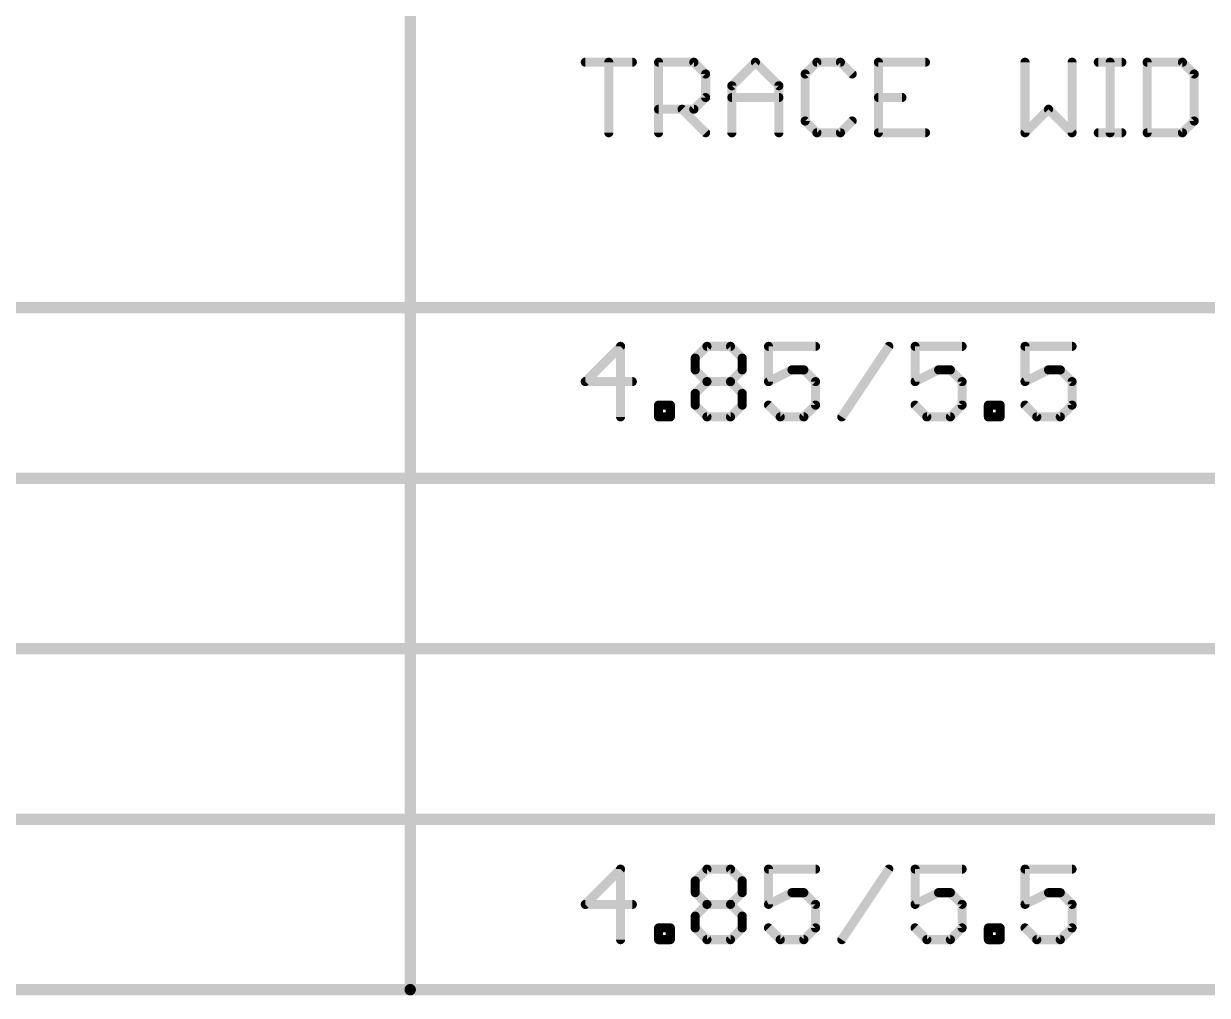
# Model space of a CAD drawing. Extents: x -51 to 158, y -52 to 51.
# Drawn here: x 109.35 to 122.57, y -50.23 to -39.37 of the extents above; entities that cross this region are included whole.
import ezdxf

# ---------------------------------------------------------------- set-up
doc = ezdxf.new("R2010")
doc.units = 0
doc.layers.add('25', color=253, linetype='CONTINUOUS')

msp = doc.modelspace()

# ---------------------------------------------------------------- linework, layer by layer
at = {"layer": '25'}
for points, const_width in [([(113.665, -50.165), (113.665, -33.655)], 0.127), ([(115.6208, -39.8011), (116.1462, -39.8011)], 0.1016), ([(115.8835, -40.5892), (115.8835, -39.8011)], 0.1016), ([(116.4394, -40.5892), (116.4394, -39.8011)], 0.1016), ([(116.4394, -39.8011), (116.8334, -39.8011)], 0.1016), ([(116.8334, -39.8011), (116.9648, -39.9325)], 0.1016), ([(117.258, -40.0638), (117.5206, -39.8011)], 0.1016), ([(117.5206, -39.8011), (117.7833, -40.0638)], 0.1016), ([(118.2079, -39.8011), (118.0765, -39.9325)], 0.1016), ([(118.4706, -39.8011), (118.2079, -39.8011)], 0.1016), ([(118.6019, -39.9325), (118.4706, -39.8011)], 0.1016), ([(119.4205, -39.8011), (118.8951, -39.8011)], 0.1016), ([(118.8951, -39.8011), (118.8951, -40.5892)], 0.1016), ([(120.5323, -39.8011), (120.5323, -40.5892)], 0.1016), ([(121.0577, -40.5892), (121.0577, -39.8011)], 0.1016), ([(121.3508, -39.8011), (121.6135, -39.8011)], 0.1016), ([(121.4822, -40.5892), (121.4822, -39.8011)], 0.1016), ([(121.8966, -39.8011), (121.8966, -40.5892)], 0.1016), ([(122.2906, -39.8011), (121.8966, -39.8011)], 0.1016), ([(122.4219, -39.9325), (122.2906, -39.8011)], 0.1016), ([(116.9648, -39.9325), (116.9648, -40.1952)], 0.1016), ([(118.0765, -39.9325), (118.0765, -40.4579)], 0.1016), ([(122.4219, -40.4579), (122.4219, -39.9325)], 0.1016), ([(117.258, -40.5892), (117.258, -40.0638)], 0.1016), ([(117.7833, -40.0638), (117.7833, -40.5892)], 0.1016), ([(116.9648, -40.1952), (116.8334, -40.3265)], 0.1016), ([(117.258, -40.1952), (117.7833, -40.1952)], 0.1016), ([(118.8951, -40.1952), (119.1578, -40.1952)], 0.1016), ([(116.8334, -40.3265), (116.4394, -40.3265)], 0.1016), ([(116.7021, -40.3265), (116.9648, -40.5892)], 0.1016), ([(120.5323, -40.5892), (120.795, -40.3265)], 0.1016), ([(120.795, -40.3265), (121.0577, -40.5892)], 0.1016), ([(118.0765, -40.4579), (118.2079, -40.5892)], 0.1016), ([(118.4706, -40.5892), (118.6019, -40.4579)], 0.1016), ([(122.2906, -40.5892), (122.4219, -40.4579)], 0.1016), ([(118.2079, -40.5892), (118.4706, -40.5892)], 0.1016), ([(118.8951, -40.5892), (119.4205, -40.5892)], 0.1016), ([(121.3508, -40.5892), (121.6135, -40.5892)], 0.1016), ([(121.8966, -40.5892), (122.2906, -40.5892)], 0.1016), ([(63.5, -42.545), (157.48, -42.545)], 0.127), ([(116.0148, -42.9761), (115.6208, -43.3702)], 0.1016), ([(116.0148, -43.7642), (116.0148, -42.9761)], 0.1016), ([(116.8487, -43.1075), (116.98, -42.9761)], 0.1016), ([(116.98, -42.9761), (117.2427, -42.9761)], 0.1016), ([(117.2427, -42.9761), (117.374, -43.1075)], 0.1016), ([(118.1926, -42.9761), (117.6672, -42.9761)], 0.1016), ([(117.6672, -42.9761), (117.6672, -43.3702)], 0.1016), ([(118.4858, -43.7642), (119.0112, -42.9761)], 0.1016), ([(119.8298, -42.9761), (119.3044, -42.9761)], 0.1016), ([(119.3044, -42.9761), (119.3044, -43.3702)], 0.1016), ([(121.0576, -42.9761), (120.5323, -42.9761)], 0.1016), ([(120.5323, -42.9761), (120.5323, -43.3702)], 0.1016), ([(116.8487, -43.2388), (116.8487, -43.1075)], 0.1016), ([(117.374, -43.1075), (117.374, -43.2388)], 0.1016), ([(116.98, -43.3702), (116.8487, -43.2388)], 0.1016), ([(117.374, -43.2388), (117.2427, -43.3702)], 0.1016), ([(117.6672, -43.3702), (117.9299, -43.2388)], 0.1016), ([(117.9299, -43.2388), (118.0613, -43.2388)], 0.1016), ([(118.0613, -43.2388), (118.1926, -43.3702)], 0.1016), ([(119.3044, -43.3702), (119.5671, -43.2388)], 0.1016), ([(119.5671, -43.2388), (119.6984, -43.2388)], 0.1016), ([(119.6984, -43.2388), (119.8298, -43.3702)], 0.1016), ([(120.5323, -43.3702), (120.795, -43.2388)], 0.1016), ([(120.795, -43.2388), (120.9263, -43.2388)], 0.1016), ([(120.9263, -43.2388), (121.0576, -43.3702)], 0.1016), ([(115.6208, -43.3702), (116.1462, -43.3702)], 0.1016), ([(116.8487, -43.5015), (116.98, -43.3702)], 0.1016), ([(116.98, -43.3702), (117.2427, -43.3702)], 0.1016), ([(117.2427, -43.3702), (117.374, -43.5015)], 0.1016), ([(118.1926, -43.3702), (118.1926, -43.6329)], 0.1016), ([(119.8298, -43.3702), (119.8298, -43.6329)], 0.1016), ([(121.0576, -43.3702), (121.0576, -43.6329)], 0.1016), ([(116.8487, -43.6329), (116.8487, -43.5015)], 0.1016), ([(117.374, -43.5015), (117.374, -43.6329)], 0.1016), ([(116.4394, -43.7642), (116.4394, -43.6329)], 0.1016), ([(116.4394, -43.6329), (116.5707, -43.6329)], 0.1016), ([(116.5707, -43.6329), (116.5707, -43.7642)], 0.1016), ([(116.98, -43.7642), (116.8487, -43.6329)], 0.1016), ([(117.374, -43.6329), (117.2427, -43.7642)], 0.1016), ([(117.7986, -43.7642), (117.6672, -43.6329)], 0.1016), ([(118.1926, -43.6329), (118.0613, -43.7642)], 0.1016), ([(119.4357, -43.7642), (119.3044, -43.6329)], 0.1016), ([(119.8298, -43.6329), (119.6984, -43.7642)], 0.1016), ([(120.123, -43.7642), (120.123, -43.6329)], 0.1016), ([(120.123, -43.6329), (120.2543, -43.6329)], 0.1016), ([(120.2543, -43.6329), (120.2543, -43.7642)], 0.1016), ([(120.6636, -43.7642), (120.5323, -43.6329)], 0.1016), ([(121.0576, -43.6329), (120.9263, -43.7642)], 0.1016), ([(116.5707, -43.7642), (116.4394, -43.7642)], 0.1016), ([(117.2427, -43.7642), (116.98, -43.7642)], 0.1016), ([(118.0613, -43.7642), (117.7986, -43.7642)], 0.1016), ([(119.6984, -43.7642), (119.4357, -43.7642)], 0.1016), ([(120.2543, -43.7642), (120.123, -43.7642)], 0.1016), ([(120.9263, -43.7642), (120.6636, -43.7642)], 0.1016), ([(63.5, -44.45), (157.48, -44.45)], 0.127), ([(63.5, -46.355), (157.48, -46.355)], 0.127), ([(63.5, -48.26), (157.48, -48.26)], 0.127), ([(116.0148, -48.8181), (115.6208, -49.2122)], 0.1016), ([(116.0148, -49.6062), (116.0148, -48.8181)], 0.1016), ([(116.8487, -48.9495), (116.98, -48.8181)], 0.1016), ([(116.98, -48.8181), (117.2427, -48.8181)], 0.1016), ([(117.2427, -48.8181), (117.374, -48.9495)], 0.1016), ([(118.1926, -48.8181), (117.6672, -48.8181)], 0.1016), ([(117.6672, -48.8181), (117.6672, -49.2122)], 0.1016), ([(118.4858, -49.6062), (119.0112, -48.8181)], 0.1016), ([(119.8298, -48.8181), (119.3044, -48.8181)], 0.1016), ([(119.3044, -48.8181), (119.3044, -49.2122)], 0.1016), ([(121.0576, -48.8181), (120.5323, -48.8181)], 0.1016), ([(120.5323, -48.8181), (120.5323, -49.2122)], 0.1016), ([(116.8487, -49.0808), (116.8487, -48.9495)], 0.1016), ([(117.374, -48.9495), (117.374, -49.0808)], 0.1016), ([(116.98, -49.2122), (116.8487, -49.0808)], 0.1016), ([(117.374, -49.0808), (117.2427, -49.2122)], 0.1016), ([(117.6672, -49.2122), (117.9299, -49.0808)], 0.1016), ([(117.9299, -49.0808), (118.0613, -49.0808)], 0.1016), ([(118.0613, -49.0808), (118.1926, -49.2122)], 0.1016), ([(119.3044, -49.2122), (119.5671, -49.0808)], 0.1016), ([(119.5671, -49.0808), (119.6984, -49.0808)], 0.1016), ([(119.6984, -49.0808), (119.8298, -49.2122)], 0.1016), ([(120.5323, -49.2122), (120.795, -49.0808)], 0.1016), ([(120.795, -49.0808), (120.9263, -49.0808)], 0.1016), ([(120.9263, -49.0808), (121.0576, -49.2122)], 0.1016), ([(115.6208, -49.2122), (116.1462, -49.2122)], 0.1016), ([(116.8487, -49.3435), (116.98, -49.2122)], 0.1016), ([(116.98, -49.2122), (117.2427, -49.2122)], 0.1016), ([(117.2427, -49.2122), (117.374, -49.3435)], 0.1016), ([(118.1926, -49.2122), (118.1926, -49.4749)], 0.1016), ([(119.8298, -49.2122), (119.8298, -49.4749)], 0.1016), ([(121.0576, -49.2122), (121.0576, -49.4749)], 0.1016), ([(116.8487, -49.4749), (116.8487, -49.3435)], 0.1016), ([(117.374, -49.3435), (117.374, -49.4749)], 0.1016), ([(116.4394, -49.6062), (116.4394, -49.4749)], 0.1016), ([(116.4394, -49.4749), (116.5707, -49.4749)], 0.1016), ([(116.5707, -49.4749), (116.5707, -49.6062)], 0.1016), ([(116.98, -49.6062), (116.8487, -49.4749)], 0.1016), ([(117.374, -49.4749), (117.2427, -49.6062)], 0.1016), ([(117.7986, -49.6062), (117.6672, -49.4749)], 0.1016), ([(118.1926, -49.4749), (118.0613, -49.6062)], 0.1016), ([(119.4357, -49.6062), (119.3044, -49.4749)], 0.1016), ([(119.8298, -49.4749), (119.6984, -49.6062)], 0.1016), ([(120.123, -49.6062), (120.123, -49.4749)], 0.1016), ([(120.123, -49.4749), (120.2543, -49.4749)], 0.1016), ([(120.2543, -49.4749), (120.2543, -49.6062)], 0.1016), ([(120.6636, -49.6062), (120.5323, -49.4749)], 0.1016), ([(121.0576, -49.4749), (120.9263, -49.6062)], 0.1016), ([(116.5707, -49.6062), (116.4394, -49.6062)], 0.1016), ([(117.2427, -49.6062), (116.98, -49.6062)], 0.1016), ([(118.0613, -49.6062), (117.7986, -49.6062)], 0.1016), ([(119.6984, -49.6062), (119.4357, -49.6062)], 0.1016), ([(120.2543, -49.6062), (120.123, -49.6062)], 0.1016), ([(120.9263, -49.6062), (120.6636, -49.6062)], 0.1016), ([(113.665, -50.165), (91.44, -50.165)], 0.127), ([(135.89, -50.165), (113.665, -50.165)], 0.127)]:
    msp.add_lwpolyline(points, dxfattribs=dict(at, const_width=const_width))
for points, const_width in [([(115.6208, -39.7757, 1), (115.6208, -39.8265)], 0.0508), ([(115.9089, -39.8011, 1), (115.8581, -39.8011)], 0.0508), ([(116.1462, -39.8265, 1), (116.1462, -39.7757)], 0.0508), ([(116.4648, -39.8011, 1), (116.414, -39.8011)], 0.0508), ([(116.4394, -39.7757, 1), (116.4394, -39.8265)], 0.0508), ([(116.8514, -39.7832, 1), (116.8155, -39.8191)], 0.0508), ([(116.8334, -39.8265, 1), (116.8334, -39.7757)], 0.0508), ([(117.5386, -39.7832, 1), (117.5027, -39.8191)], 0.0508), ([(117.5386, -39.8191, 1), (117.5027, -39.7832)], 0.0508), ([(118.2079, -39.7757, 1), (118.2079, -39.8265)], 0.0508), ([(118.2258, -39.8191, 1), (118.1899, -39.7832)], 0.0508), ([(118.4885, -39.7832, 1), (118.4526, -39.8191)], 0.0508), ([(118.4706, -39.8265, 1), (118.4706, -39.7757)], 0.0508), ([(118.8951, -39.7757, 1), (118.8951, -39.8265)], 0.0508), ([(118.9205, -39.8011, 1), (118.8697, -39.8011)], 0.0508), ([(119.4205, -39.8265, 1), (119.4205, -39.7757)], 0.0508), ([(120.5577, -39.8011, 1), (120.5069, -39.8011)], 0.0508), ([(121.0831, -39.8011, 1), (121.0323, -39.8011)], 0.0508), ([(121.3508, -39.7757, 1), (121.3508, -39.8265)], 0.0508), ([(121.5076, -39.8011, 1), (121.4568, -39.8011)], 0.0508), ([(121.6135, -39.8265, 1), (121.6135, -39.7757)], 0.0508), ([(121.922, -39.8011, 1), (121.8712, -39.8011)], 0.0508), ([(121.8966, -39.7757, 1), (121.8966, -39.8265)], 0.0508), ([(122.3086, -39.7832, 1), (122.2726, -39.8191)], 0.0508), ([(122.2906, -39.8265, 1), (122.2906, -39.7757)], 0.0508), ([(116.9902, -39.9325, 1), (116.9394, -39.9325)], 0.0508), ([(116.9468, -39.9504, 1), (116.9827, -39.9145)], 0.0508), ([(118.1019, -39.9325, 1), (118.0511, -39.9325)], 0.0508), ([(118.0586, -39.9145, 1), (118.0945, -39.9504)], 0.0508), ([(118.584, -39.9504, 1), (118.6199, -39.9145)], 0.0508), ([(122.4473, -39.9325, 1), (122.3965, -39.9325)], 0.0508), ([(122.404, -39.9504, 1), (122.4399, -39.9145)], 0.0508), ([(117.2834, -40.0638, 1), (117.2326, -40.0638)], 0.0508), ([(117.24, -40.0459, 1), (117.2759, -40.0818)], 0.0508), ([(117.8087, -40.0638, 1), (117.7579, -40.0638)], 0.0508), ([(117.7654, -40.0818, 1), (117.8013, -40.0459)], 0.0508), ([(116.9394, -40.1952, 1), (116.9902, -40.1952)], 0.0508), ([(116.9827, -40.2131, 1), (116.9468, -40.1772)], 0.0508), ([(117.258, -40.1698, 1), (117.258, -40.2206)], 0.0508), ([(117.7833, -40.2206, 1), (117.7833, -40.1698)], 0.0508), ([(118.8951, -40.1698, 1), (118.8951, -40.2206)], 0.0508), ([(119.1578, -40.2206, 1), (119.1578, -40.1698)], 0.0508), ([(116.4394, -40.3011, 1), (116.4394, -40.3519)], 0.0508), ([(116.72, -40.3085, 1), (116.6841, -40.3445)], 0.0508), ([(116.8155, -40.3085, 1), (116.8514, -40.3445)], 0.0508), ([(116.8334, -40.3519, 1), (116.8334, -40.3011)], 0.0508), ([(120.8129, -40.3085, 1), (120.777, -40.3445)], 0.0508), ([(120.8129, -40.3445, 1), (120.777, -40.3085)], 0.0508), ([(118.0511, -40.4579, 1), (118.1019, -40.4579)], 0.0508), ([(118.0945, -40.4399, 1), (118.0586, -40.4758)], 0.0508), ([(118.6199, -40.4758, 1), (118.584, -40.4399)], 0.0508), ([(122.3965, -40.4579, 1), (122.4473, -40.4579)], 0.0508), ([(122.4399, -40.4758, 1), (122.404, -40.4399)], 0.0508), ([(115.8581, -40.5892, 1), (115.9089, -40.5892)], 0.0508), ([(116.414, -40.5892, 1), (116.4648, -40.5892)], 0.0508), ([(116.9468, -40.6072, 1), (116.9827, -40.5712)], 0.0508), ([(117.2326, -40.5892, 1), (117.2834, -40.5892)], 0.0508), ([(117.7579, -40.5892, 1), (117.8087, -40.5892)], 0.0508), ([(118.2079, -40.5638, 1), (118.2079, -40.6146)], 0.0508), ([(118.1899, -40.6072, 1), (118.2258, -40.5712)], 0.0508), ([(118.4526, -40.5712, 1), (118.4885, -40.6072)], 0.0508), ([(118.4706, -40.6146, 1), (118.4706, -40.5638)], 0.0508), ([(118.8951, -40.5638, 1), (118.8951, -40.6146)], 0.0508), ([(118.8697, -40.5892, 1), (118.9205, -40.5892)], 0.0508), ([(119.4205, -40.6146, 1), (119.4205, -40.5638)], 0.0508), ([(120.5143, -40.5712, 1), (120.5502, -40.6072)], 0.0508), ([(120.5069, -40.5892, 1), (120.5577, -40.5892)], 0.0508), ([(121.0323, -40.5892, 1), (121.0831, -40.5892)], 0.0508), ([(121.0397, -40.6072, 1), (121.0756, -40.5712)], 0.0508), ([(121.3508, -40.5638, 1), (121.3508, -40.6146)], 0.0508), ([(121.4568, -40.5892, 1), (121.5076, -40.5892)], 0.0508), ([(121.6135, -40.6146, 1), (121.6135, -40.5638)], 0.0508), ([(121.8966, -40.5638, 1), (121.8966, -40.6146)], 0.0508), ([(121.8712, -40.5892, 1), (121.922, -40.5892)], 0.0508), ([(122.2726, -40.5712, 1), (122.3086, -40.6072)], 0.0508), ([(122.2906, -40.6146, 1), (122.2906, -40.5638)], 0.0508), ([(116.0402, -42.9761, 1), (115.9894, -42.9761)], 0.0508), ([(116.0328, -42.9941, 1), (115.9969, -42.9582)], 0.0508), ([(116.98, -42.9507, 1), (116.98, -43.0015)], 0.0508), ([(116.998, -42.9941, 1), (116.962, -42.9582)], 0.0508), ([(117.2607, -42.9582, 1), (117.2247, -42.9941)], 0.0508), ([(117.2427, -43.0015, 1), (117.2427, -42.9507)], 0.0508), ([(117.6672, -42.9507, 1), (117.6672, -43.0015)], 0.0508), ([(117.6926, -42.9761, 1), (117.6418, -42.9761)], 0.0508), ([(118.1926, -43.0015, 1), (118.1926, -42.9507)], 0.0508), ([(119.0323, -42.9902, 1), (118.9901, -42.962)], 0.0508), ([(119.3044, -42.9507, 1), (119.3044, -43.0015)], 0.0508), ([(119.3298, -42.9761, 1), (119.279, -42.9761)], 0.0508), ([(119.8298, -43.0015, 1), (119.8298, -42.9507)], 0.0508), ([(120.5323, -42.9507, 1), (120.5323, -43.0015)], 0.0508), ([(120.5577, -42.9761, 1), (120.5069, -42.9761)], 0.0508), ([(121.0576, -43.0015, 1), (121.0576, -42.9507)], 0.0508), ([(116.8741, -43.1075, 1), (116.8233, -43.1075)], 0.0508), ([(116.8307, -43.0895, 1), (116.8666, -43.1254)], 0.0508), ([(117.3994, -43.1075, 1), (117.3486, -43.1075)], 0.0508), ([(117.3561, -43.1254, 1), (117.392, -43.0895)], 0.0508), ([(116.8666, -43.2209, 1), (116.8307, -43.2568)], 0.0508), ([(116.8233, -43.2388, 1), (116.8741, -43.2388)], 0.0508), ([(117.3486, -43.2388, 1), (117.3994, -43.2388)], 0.0508), ([(117.392, -43.2568, 1), (117.3561, -43.2209)], 0.0508), ([(117.9299, -43.2134, 1), (117.9299, -43.2642)], 0.0508), ([(117.9413, -43.2615, 1), (117.9186, -43.2161)], 0.0508), ([(118.0792, -43.2209, 1), (118.0433, -43.2568)], 0.0508), ([(118.0613, -43.2642, 1), (118.0613, -43.2134)], 0.0508), ([(119.5671, -43.2134, 1), (119.5671, -43.2642)], 0.0508), ([(119.5784, -43.2615, 1), (119.5557, -43.2161)], 0.0508), ([(119.7164, -43.2209, 1), (119.6805, -43.2568)], 0.0508), ([(119.6984, -43.2642, 1), (119.6984, -43.2134)], 0.0508), ([(120.795, -43.2134, 1), (120.795, -43.2642)], 0.0508), ([(120.8063, -43.2615, 1), (120.7836, -43.2161)], 0.0508), ([(120.9443, -43.2209, 1), (120.9083, -43.2568)], 0.0508), ([(120.9263, -43.2642, 1), (120.9263, -43.2134)], 0.0508), ([(115.6208, -43.3448, 1), (115.6208, -43.3956)], 0.0508), ([(115.6028, -43.3522, 1), (115.6388, -43.3881)], 0.0508), ([(116.1462, -43.3956, 1), (116.1462, -43.3448)], 0.0508), ([(116.98, -43.3448, 1), (116.98, -43.3956)], 0.0508), ([(116.998, -43.3881, 1), (116.962, -43.3522)], 0.0508), ([(116.962, -43.3881, 1), (116.998, -43.3522)], 0.0508), ([(117.2607, -43.3522, 1), (117.2247, -43.3881)], 0.0508), ([(117.2247, -43.3522, 1), (117.2607, -43.3881)], 0.0508), ([(117.2427, -43.3956, 1), (117.2427, -43.3448)], 0.0508), ([(117.6559, -43.3474, 1), (117.6786, -43.3929)], 0.0508), ([(117.6418, -43.3702, 1), (117.6926, -43.3702)], 0.0508), ([(118.218, -43.3702, 1), (118.1672, -43.3702)], 0.0508), ([(118.1747, -43.3881, 1), (118.2106, -43.3522)], 0.0508), ([(119.293, -43.3474, 1), (119.3158, -43.3929)], 0.0508), ([(119.279, -43.3702, 1), (119.3298, -43.3702)], 0.0508), ([(119.8552, -43.3702, 1), (119.8044, -43.3702)], 0.0508), ([(119.8118, -43.3881, 1), (119.8477, -43.3522)], 0.0508), ([(120.5209, -43.3474, 1), (120.5436, -43.3929)], 0.0508), ([(120.5069, -43.3702, 1), (120.5577, -43.3702)], 0.0508), ([(121.083, -43.3702, 1), (121.0322, -43.3702)], 0.0508), ([(121.0397, -43.3881, 1), (121.0756, -43.3522)], 0.0508), ([(116.8307, -43.4835, 1), (116.8666, -43.5195)], 0.0508), ([(116.8741, -43.5015, 1), (116.8233, -43.5015)], 0.0508), ([(117.3994, -43.5015, 1), (117.3486, -43.5015)], 0.0508), ([(117.3561, -43.5195, 1), (117.392, -43.4835)], 0.0508), ([(116.4648, -43.6329, 1), (116.414, -43.6329)], 0.0508), ([(116.4394, -43.6075, 1), (116.4394, -43.6583)], 0.0508), ([(116.5961, -43.6329, 1), (116.5453, -43.6329)], 0.0508), ([(116.5707, -43.6583, 1), (116.5707, -43.6075)], 0.0508), ([(116.8666, -43.6149, 1), (116.8307, -43.6508)], 0.0508), ([(116.8233, -43.6329, 1), (116.8741, -43.6329)], 0.0508), ([(117.3486, -43.6329, 1), (117.3994, -43.6329)], 0.0508), ([(117.392, -43.6508, 1), (117.3561, -43.6149)], 0.0508), ([(117.6852, -43.6149, 1), (117.6493, -43.6508)], 0.0508), ([(118.1672, -43.6329, 1), (118.218, -43.6329)], 0.0508), ([(118.2106, -43.6508, 1), (118.1747, -43.6149)], 0.0508), ([(119.3224, -43.6149, 1), (119.2864, -43.6508)], 0.0508), ([(119.8044, -43.6329, 1), (119.8552, -43.6329)], 0.0508), ([(119.8477, -43.6508, 1), (119.8118, -43.6149)], 0.0508), ([(120.1484, -43.6329, 1), (120.0976, -43.6329)], 0.0508), ([(120.123, -43.6075, 1), (120.123, -43.6583)], 0.0508), ([(120.2797, -43.6329, 1), (120.2289, -43.6329)], 0.0508), ([(120.2543, -43.6583, 1), (120.2543, -43.6075)], 0.0508), ([(120.5502, -43.6149, 1), (120.5143, -43.6508)], 0.0508), ([(121.0322, -43.6329, 1), (121.083, -43.6329)], 0.0508), ([(121.0756, -43.6508, 1), (121.0397, -43.6149)], 0.0508), ([(115.9894, -43.7642, 1), (116.0402, -43.7642)], 0.0508), ([(116.4394, -43.7388, 1), (116.4394, -43.7896)], 0.0508), ([(116.414, -43.7642, 1), (116.4648, -43.7642)], 0.0508), ([(116.5453, -43.7642, 1), (116.5961, -43.7642)], 0.0508), ([(116.5707, -43.7896, 1), (116.5707, -43.7388)], 0.0508), ([(116.98, -43.7388, 1), (116.98, -43.7896)], 0.0508), ([(116.962, -43.7822, 1), (116.998, -43.7462)], 0.0508), ([(117.2247, -43.7462, 1), (117.2607, -43.7822)], 0.0508), ([(117.2427, -43.7896, 1), (117.2427, -43.7388)], 0.0508), ([(117.7986, -43.7388, 1), (117.7986, -43.7896)], 0.0508), ([(117.7806, -43.7822, 1), (117.8165, -43.7462)], 0.0508), ([(118.0433, -43.7462, 1), (118.0792, -43.7822)], 0.0508), ([(118.0613, -43.7896, 1), (118.0613, -43.7388)], 0.0508), ([(118.4647, -43.7501, 1), (118.507, -43.7783)], 0.0508), ([(119.4357, -43.7388, 1), (119.4357, -43.7896)], 0.0508), ([(119.4178, -43.7822, 1), (119.4537, -43.7462)], 0.0508), ([(119.6805, -43.7462, 1), (119.7164, -43.7822)], 0.0508), ([(119.6984, -43.7896, 1), (119.6984, -43.7388)], 0.0508), ([(120.123, -43.7388, 1), (120.123, -43.7896)], 0.0508), ([(120.0976, -43.7642, 1), (120.1484, -43.7642)], 0.0508), ([(120.2289, -43.7642, 1), (120.2797, -43.7642)], 0.0508), ([(120.2543, -43.7896, 1), (120.2543, -43.7388)], 0.0508), ([(120.6636, -43.7388, 1), (120.6636, -43.7896)], 0.0508), ([(120.6456, -43.7822, 1), (120.6816, -43.7462)], 0.0508), ([(120.9083, -43.7462, 1), (120.9443, -43.7822)], 0.0508), ([(120.9263, -43.7896, 1), (120.9263, -43.7388)], 0.0508), ([(116.0402, -48.8181, 1), (115.9894, -48.8181)], 0.0508), ([(116.0328, -48.8361, 1), (115.9969, -48.8002)], 0.0508), ([(116.98, -48.7927, 1), (116.98, -48.8435)], 0.0508), ([(116.998, -48.8361, 1), (116.962, -48.8002)], 0.0508), ([(117.2607, -48.8002, 1), (117.2247, -48.8361)], 0.0508), ([(117.2427, -48.8435, 1), (117.2427, -48.7927)], 0.0508), ([(117.6672, -48.7927, 1), (117.6672, -48.8435)], 0.0508), ([(117.6926, -48.8181, 1), (117.6418, -48.8181)], 0.0508), ([(118.1926, -48.8435, 1), (118.1926, -48.7927)], 0.0508), ([(119.0323, -48.8322, 1), (118.9901, -48.804)], 0.0508), ([(119.3044, -48.7927, 1), (119.3044, -48.8435)], 0.0508), ([(119.3298, -48.8181, 1), (119.279, -48.8181)], 0.0508), ([(119.8298, -48.8435, 1), (119.8298, -48.7927)], 0.0508), ([(120.5323, -48.7927, 1), (120.5323, -48.8435)], 0.0508), ([(120.5577, -48.8181, 1), (120.5069, -48.8181)], 0.0508), ([(121.0576, -48.8435, 1), (121.0576, -48.7927)], 0.0508), ([(116.8741, -48.9495, 1), (116.8233, -48.9495)], 0.0508), ([(116.8307, -48.9315, 1), (116.8666, -48.9674)], 0.0508), ([(117.3994, -48.9495, 1), (117.3486, -48.9495)], 0.0508), ([(117.3561, -48.9674, 1), (117.392, -48.9315)], 0.0508), ([(116.8666, -49.0629, 1), (116.8307, -49.0988)], 0.0508), ([(117.392, -49.0988, 1), (117.3561, -49.0629)], 0.0508), ([(117.9299, -49.0554, 1), (117.9299, -49.1062)], 0.0508), ([(117.9413, -49.1035, 1), (117.9186, -49.0581)], 0.0508), ([(118.0792, -49.0629, 1), (118.0433, -49.0988)], 0.0508), ([(118.0613, -49.1062, 1), (118.0613, -49.0554)], 0.0508), ([(119.5671, -49.0554, 1), (119.5671, -49.1062)], 0.0508), ([(119.5784, -49.1035, 1), (119.5557, -49.0581)], 0.0508), ([(119.7164, -49.0629, 1), (119.6805, -49.0988)], 0.0508), ([(119.6984, -49.1062, 1), (119.6984, -49.0554)], 0.0508), ([(120.795, -49.0554, 1), (120.795, -49.1062)], 0.0508), ([(120.8063, -49.1035, 1), (120.7836, -49.0581)], 0.0508), ([(120.9443, -49.0629, 1), (120.9083, -49.0988)], 0.0508), ([(120.9263, -49.1062, 1), (120.9263, -49.0554)], 0.0508), ([(115.6208, -49.1868, 1), (115.6208, -49.2376)], 0.0508), ([(115.6028, -49.1942, 1), (115.6388, -49.2301)], 0.0508), ([(116.1462, -49.2376, 1), (116.1462, -49.1868)], 0.0508), ([(116.8233, -49.0808, 1), (116.8741, -49.0808)], 0.0508), ([(116.98, -49.1868, 1), (116.98, -49.2376)], 0.0508), ([(116.998, -49.2301, 1), (116.962, -49.1942)], 0.0508), ([(116.962, -49.2301, 1), (116.998, -49.1942)], 0.0508), ([(117.2607, -49.1942, 1), (117.2247, -49.2301)], 0.0508), ([(117.2247, -49.1942, 1), (117.2607, -49.2301)], 0.0508), ([(117.2427, -49.2376, 1), (117.2427, -49.1868)], 0.0508), ([(117.3486, -49.0808, 1), (117.3994, -49.0808)], 0.0508), ([(117.6559, -49.1894, 1), (117.6786, -49.2349)], 0.0508), ([(118.218, -49.2122, 1), (118.1672, -49.2122)], 0.0508), ([(118.1747, -49.2301, 1), (118.2106, -49.1942)], 0.0508), ([(119.293, -49.1894, 1), (119.3158, -49.2349)], 0.0508), ([(119.8552, -49.2122, 1), (119.8044, -49.2122)], 0.0508), ([(119.8118, -49.2301, 1), (119.8477, -49.1942)], 0.0508), ([(120.5209, -49.1894, 1), (120.5436, -49.2349)], 0.0508), ([(121.083, -49.2122, 1), (121.0322, -49.2122)], 0.0508), ([(121.0397, -49.2301, 1), (121.0756, -49.1942)], 0.0508), ([(116.8307, -49.3255, 1), (116.8666, -49.3615)], 0.0508), ([(116.8741, -49.3435, 1), (116.8233, -49.3435)], 0.0508), ([(117.3994, -49.3435, 1), (117.3486, -49.3435)], 0.0508), ([(117.3561, -49.3615, 1), (117.392, -49.3255)], 0.0508), ([(117.6418, -49.2122, 1), (117.6926, -49.2122)], 0.0508), ([(119.279, -49.2122, 1), (119.3298, -49.2122)], 0.0508), ([(120.5069, -49.2122, 1), (120.5577, -49.2122)], 0.0508), ([(116.4648, -49.4749, 1), (116.414, -49.4749)], 0.0508), ([(116.4394, -49.4495, 1), (116.4394, -49.5003)], 0.0508), ([(116.5961, -49.4749, 1), (116.5453, -49.4749)], 0.0508), ([(116.5707, -49.5003, 1), (116.5707, -49.4495)], 0.0508), ([(116.8666, -49.4569, 1), (116.8307, -49.4928)], 0.0508), ([(117.392, -49.4928, 1), (117.3561, -49.4569)], 0.0508), ([(117.6852, -49.4569, 1), (117.6493, -49.4928)], 0.0508), ([(118.2106, -49.4928, 1), (118.1747, -49.4569)], 0.0508), ([(119.3224, -49.4569, 1), (119.2864, -49.4928)], 0.0508), ([(119.8477, -49.4928, 1), (119.8118, -49.4569)], 0.0508), ([(120.1484, -49.4749, 1), (120.0976, -49.4749)], 0.0508), ([(120.123, -49.4495, 1), (120.123, -49.5003)], 0.0508), ([(120.2797, -49.4749, 1), (120.2289, -49.4749)], 0.0508), ([(120.2543, -49.5003, 1), (120.2543, -49.4495)], 0.0508), ([(120.5502, -49.4569, 1), (120.5143, -49.4928)], 0.0508), ([(121.0756, -49.4928, 1), (121.0397, -49.4569)], 0.0508), ([(116.4394, -49.5808, 1), (116.4394, -49.6316)], 0.0508), ([(116.5707, -49.6316, 1), (116.5707, -49.5808)], 0.0508), ([(116.8233, -49.4749, 1), (116.8741, -49.4749)], 0.0508), ([(116.98, -49.5808, 1), (116.98, -49.6316)], 0.0508), ([(116.962, -49.6242, 1), (116.998, -49.5882)], 0.0508), ([(117.2247, -49.5882, 1), (117.2607, -49.6242)], 0.0508), ([(117.2427, -49.6316, 1), (117.2427, -49.5808)], 0.0508), ([(117.3486, -49.4749, 1), (117.3994, -49.4749)], 0.0508), ([(117.7986, -49.5808, 1), (117.7986, -49.6316)], 0.0508), ([(117.7806, -49.6242, 1), (117.8165, -49.5882)], 0.0508), ([(118.0433, -49.5882, 1), (118.0792, -49.6242)], 0.0508), ([(118.0613, -49.6316, 1), (118.0613, -49.5808)], 0.0508), ([(118.1672, -49.4749, 1), (118.218, -49.4749)], 0.0508), ([(118.4647, -49.5921, 1), (118.507, -49.6203)], 0.0508), ([(119.4357, -49.5808, 1), (119.4357, -49.6316)], 0.0508), ([(119.4178, -49.6242, 1), (119.4537, -49.5882)], 0.0508), ([(119.6805, -49.5882, 1), (119.7164, -49.6242)], 0.0508), ([(119.6984, -49.6316, 1), (119.6984, -49.5808)], 0.0508), ([(119.8044, -49.4749, 1), (119.8552, -49.4749)], 0.0508), ([(120.123, -49.5808, 1), (120.123, -49.6316)], 0.0508), ([(120.2543, -49.6316, 1), (120.2543, -49.5808)], 0.0508), ([(120.6636, -49.5808, 1), (120.6636, -49.6316)], 0.0508), ([(120.6456, -49.6242, 1), (120.6816, -49.5882)], 0.0508), ([(120.9083, -49.5882, 1), (120.9443, -49.6242)], 0.0508), ([(120.9263, -49.6316, 1), (120.9263, -49.5808)], 0.0508), ([(121.0322, -49.4749, 1), (121.083, -49.4749)], 0.0508), ([(115.9894, -49.6062, 1), (116.0402, -49.6062)], 0.0508), ([(116.414, -49.6062, 1), (116.4648, -49.6062)], 0.0508), ([(116.5453, -49.6062, 1), (116.5961, -49.6062)], 0.0508), ([(120.0976, -49.6062, 1), (120.1484, -49.6062)], 0.0508), ([(120.2289, -49.6062, 1), (120.2797, -49.6062)], 0.0508), ([(113.665, -50.1332, 1), (113.665, -50.1968)], 0.0635), ([(113.665, -50.1968, 1), (113.665, -50.1332)], 0.0635), ([(113.6333, -50.165, 1), (113.6968, -50.165)], 0.0635)]:
    msp.add_lwpolyline(points, format="xyb", dxfattribs=dict(at, const_width=const_width))

doc.saveas('drawing.dxf')
